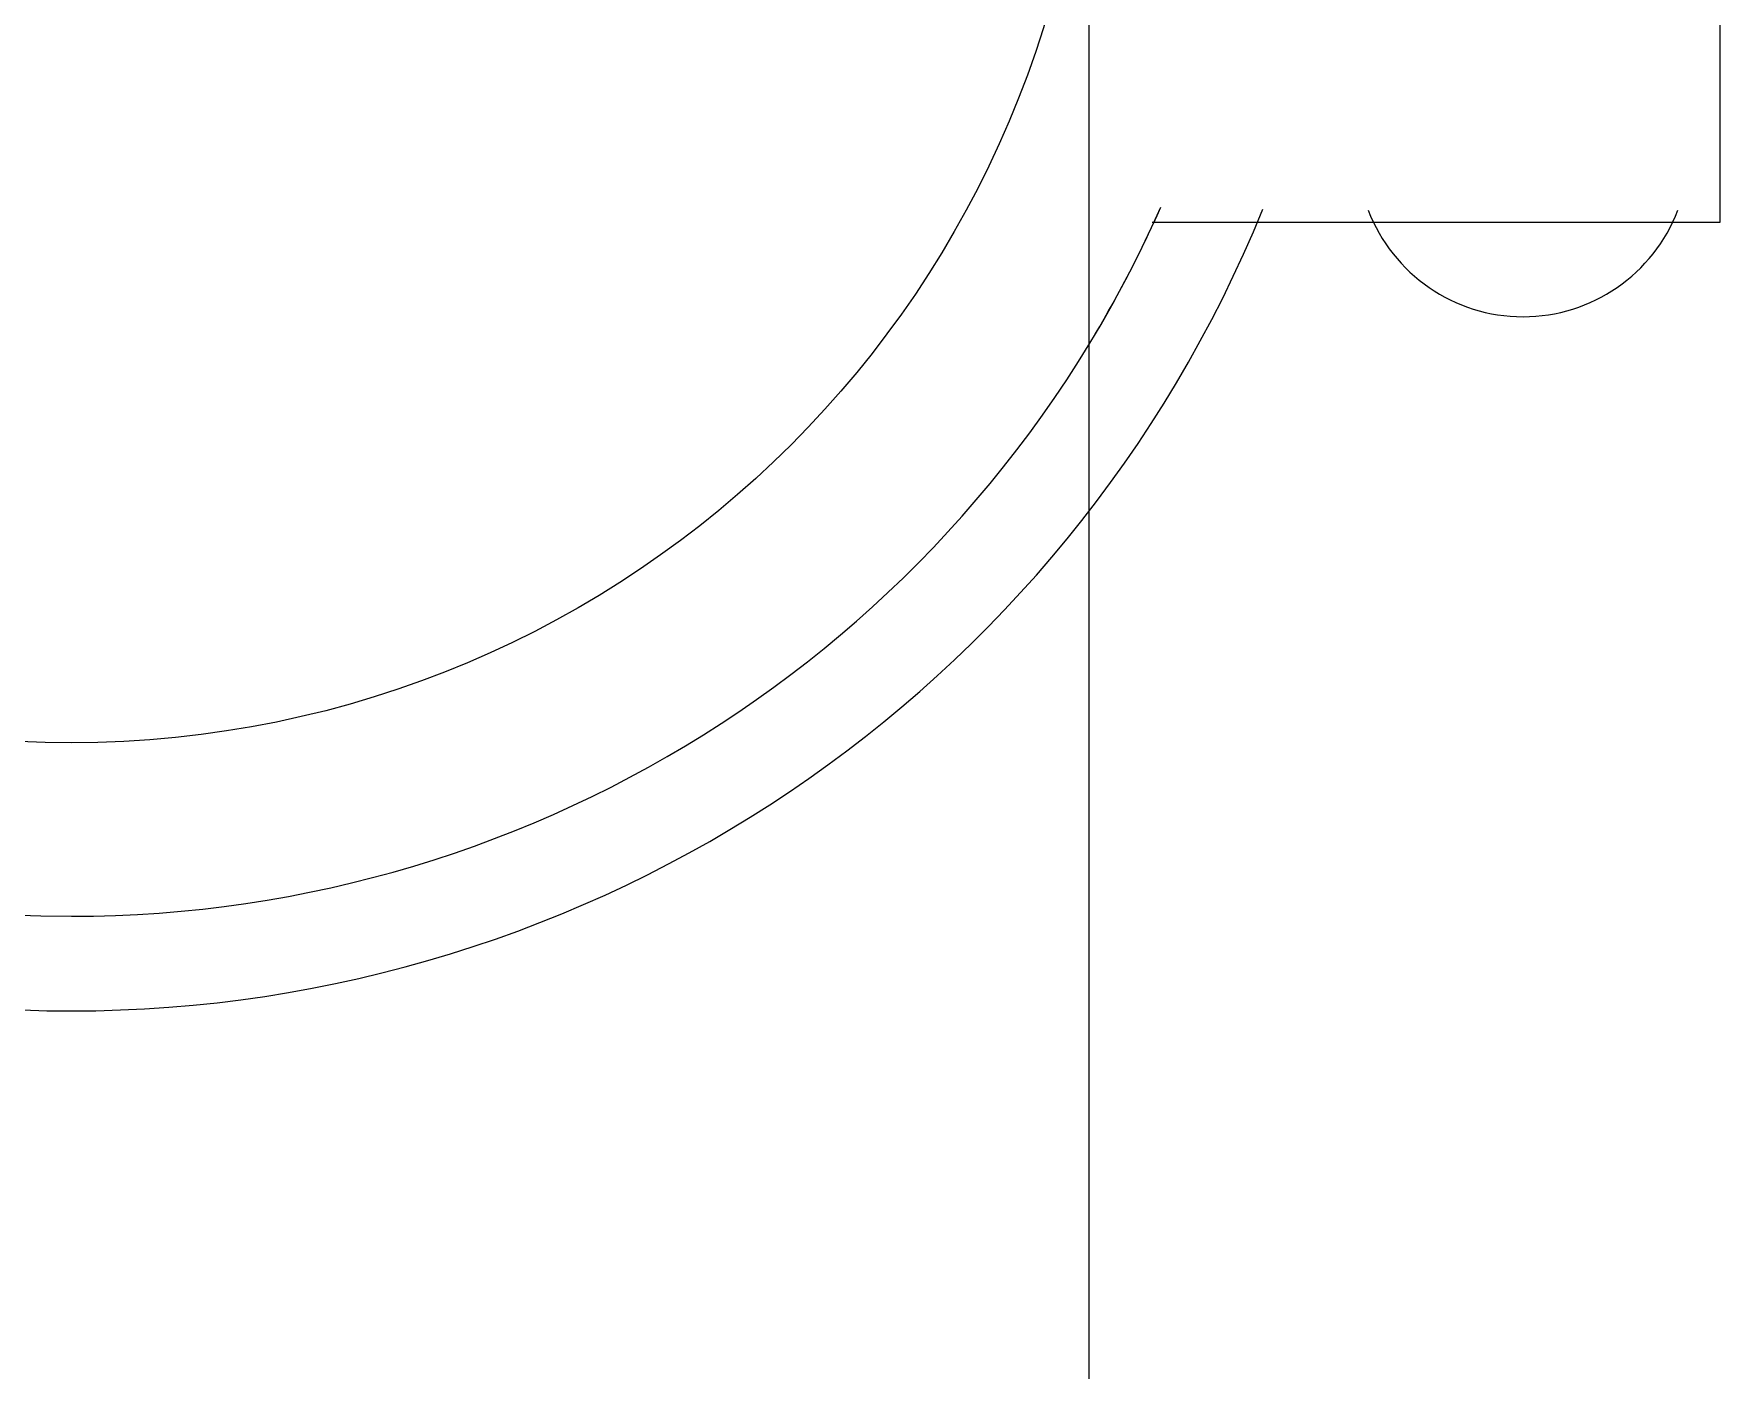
# Model space of a CAD drawing. Header units: millimetres. Extents: x 596 to 768, y 309 to 423.
# Drawn here: x 690.9105 to 691.0046, y 404.1379 to 404.2125 of the extents above; entities that cross this region are included whole.
import ezdxf

# ---------------------------------------------------------------- set-up
doc = ezdxf.new("R2010")
doc.units = ezdxf.units.MM
doc.layers.add('1- 3', color=3, linetype='Continuous')

# ---------------------------------------------------------------- blocks, each defined once
blk = doc.blocks.new('CTOBOM')
at = {"color": 0, "lineweight": 20}
for points in [[(8.901428, -0.361644), (8.901428, -0.32996), (8.889107, -0.32996)], [(8.901428, -0.361644), (8.901428, -0.32996), (8.889107, -0.32996)], [(8.975357, -0.365165), (8.772932, -0.365165)]]:
    blk.add_lwpolyline(points, dxfattribs=at)
for points, knots in [([(8.900758, -0.349597), (8.904341, -0.348232), (8.906709, -0.344796), (8.906709, -0.340962), (8.906709, -0.337127), (8.904341, -0.333691), (8.900758, -0.332326)], [0, 0, 0, 0, 1, 1, 1, 2, 2, 2, 2]), ([(8.900758, -0.349597), (8.904341, -0.348232), (8.906709, -0.344796), (8.906709, -0.340962), (8.906709, -0.337127), (8.904341, -0.333691), (8.900758, -0.332326)], [0, 0, 0, 0, 1, 1, 1, 2, 2, 2, 2]), ([(8.873705, -0.365165), (8.842353, -0.365165), (8.816938, -0.39058), (8.816938, -0.421932), (8.816938, -0.453284), (8.842353, -0.478699), (8.873705, -0.478699), (8.905057, -0.478699), (8.930472, -0.453284), (8.930472, -0.421932), (8.930472, -0.39058), (8.905057, -0.365165), (8.873705, -0.365165)], [0, 0, 0, 0, 1, 1, 1, 2, 2, 2, 3, 3, 3, 4, 4, 4, 4]), ([(8.807256, -0.421932), (8.807256, -0.45863), (8.837007, -0.48838), (8.873705, -0.48838), (8.910403, -0.48838), (8.940153, -0.45863), (8.940153, -0.421932)], [0, 0, 0, 0, 1, 1, 1, 2, 2, 2, 2])]:
    blk.add_open_spline(points, degree=3, knots=knots, dxfattribs=at)
for points in [[(8.945434, -0.421932), (8.945434, -0.392745), (8.927748, -0.366468), (8.900709, -0.35548)], [(8.945434, -0.421932), (8.945434, -0.392745), (8.927748, -0.366468), (8.900709, -0.35548)], [(8.90768, -0.364826), (8.905396, -0.363468), (8.903033, -0.362247), (8.900603, -0.361171)], [(8.940153, -0.421932), (8.940153, -0.395637), (8.924647, -0.371816), (8.900603, -0.361171)], [(8.900709, -0.488384), (8.927748, -0.477395), (8.945434, -0.451119), (8.945434, -0.421932)]]:
    blk.add_open_spline(points, degree=3, dxfattribs=at)

msp = doc.modelspace()

# ---------------------------------------------------------------- block references
at = {"layer": '1- 3', "rotation": 270}
msp.add_blockref('CTOBOM', (691.334551, 413.103426), dxfattribs=at)

doc.saveas('drawing.dxf')
